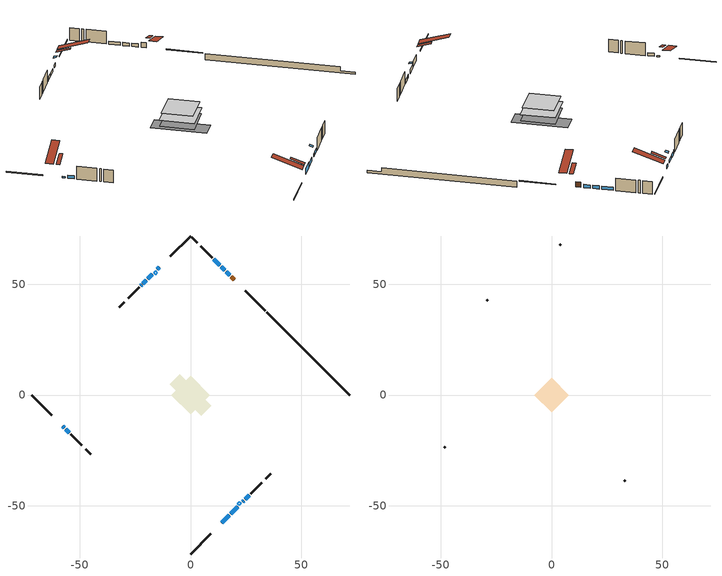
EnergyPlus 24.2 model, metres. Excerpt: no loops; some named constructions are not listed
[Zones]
conditioned space
 floor outside (Floor1 construction): -0.96,0 0,0.96 0.96,0 0,-0.96 z1.53
 floor outside (Floor2 construction): -8.62,0 0,8.62 8.62,0 0,-8.62 z1.53
 floor adiabatic (AdiabaticFloorConstruction): -8.77,0 0,8.77 8.77,0 0,-8.77 z3.97
 floor foundation (Slab1 construction): -9.32,4.84 -4.84,9.32 9.32,-4.84 4.84,-9.32 z-0.91
 wall outside (RimJoist1 construction): 0,-71.72 9.14,-62.58 / -71.72,0 -62.58,-9.14 / 0,71.72 -9.14,62.58 / 33.78,37.94 24.64,47.08 z1.53:1.83
 wall outside (AdiabaticWallConstruction 1): 19.71,52.01 18.42,53.3 z1.53:3.56
 wall outside (AdiabaticWallConstruction): 17.76,53.96 16.14,55.57 / -14.07,57.65 -15.05,56.67 / -56.34,-15.37 -54.73,-16.99 / 23.47,-48.24 23.96,-47.76 / 24.62,-47.1 26.56,-45.16 / 15.49,56.23 13.87,57.85 / 13.22,58.5 10.4,61.32 / -17.22,54.5 -19.38,52.34 / -20.04,51.68 -21.44,50.27 / -22.1,49.62 -22.46,49.26 z1.53:2.75; 14.07,-57.65 17.52,-54.2 z1.53:3.66; 18.18,-53.54 21.3,-50.42 z1.53:2.98; -57.65,-14.07 -57,-14.72 z1.53:1.99
 wall outside (Wall1 construction): 27.21,-44.51 32.23,-39.49 / -54.07,-17.65 -49.05,-22.67 / -23.12,48.6 -28.14,43.58 / 9.74,61.98 4.72,67 z1.53:6.41
 wall outside (Wall3 construction): 33.97,-37.75 36.3,-35.42 / -47.32,-24.4 -44.99,-26.73 / -29.87,41.85 -32.2,39.51 / 2.99,68.73 0.66,71.06 z1.53:6.41
 wall foundation (FoundationWall1 construction): 34.43,37.29,-0.91 34.43,37.29,1.53 67.99,3.73,1.53 67.99,3.73,0.04 71.72,0,0.04 71.72,0,-0.91
 window (WindowConstruction): 17.76,53.96 16.15,55.57 z1.53:2.75
 window (WindowConstruction 6): -14.07,57.65 -15.05,56.67 z1.53:2.75
 window (WindowConstruction 7): 14.07,-57.65 17.52,-54.2 z1.53:3.66
 window (WindowConstruction 8): 18.18,-53.54 21.3,-50.42 z1.53:2.98
 window (WindowConstruction 9): -57.65,-14.07 -57,-14.72 z1.53:1.99
 window (WindowConstruction 10): -56.34,-15.37 -54.73,-16.99 z1.53:2.75
 window (WindowConstruction 11): 23.47,-48.24 23.96,-47.76 z1.53:2.75
 window (WindowConstruction 12): 24.62,-47.1 26.56,-45.16 z1.53:2.75
 window (WindowConstruction 1): 15.49,56.23 13.87,57.85 z1.53:2.75
 window (WindowConstruction 2): 13.21,58.5 10.4,61.32 z1.53:2.75
 window (WindowConstruction 3): -17.22,54.5 -19.38,52.34 z1.53:2.75
 window (WindowConstruction 4): -20.04,51.68 -21.44,50.28 z1.53:2.75
 window (WindowConstruction 5): -22.1,49.62 -22.46,49.26 z1.53:2.75
 door (Door): 19.71,52.01 18.42,53.3 z1.53:3.56
 ceiling adiabatic (AdiabaticFloorConstruction): 0,-8.77 8.77,0 0,8.77 -8.77,0 z3.97
 roof outside (Roof2 construction): 13.41,-58.3,6.41 9.84,-54.73,8.09 8.89,-55.67,8.09 12.47,-59.25,6.41; -58.3,-13.41,6.41 -54.73,-9.84,8.09 -55.67,-8.89,8.09 -59.25,-12.47,6.41; -13.41,58.3,6.41 -9.84,54.73,8.09 -8.89,55.67,8.09 -12.47,59.25,6.41; 20.36,51.36,6.41 16.79,47.78,8.09 17.73,46.84,8.09 21.3,50.41,6.41
 roof outside (AdiabaticRoofConstruction): -16.57,55.15,6.41 -15.75,54.33,6.79 -14.88,55.2,6.79 -15.7,56.02,6.41; 22.82,-48.9,6.41 22,-48.08,6.79 21.14,-48.95,6.79 21.96,-49.76,6.41
 skylight (SkylightConstruction): -16.57,55.15,6.41 -15.75,54.34,6.79 -14.89,55.2,6.79 -15.7,56.02,6.41
 skylight (SkylightConstruction 1): 22.82,-48.9,6.41 22,-48.08,6.79 21.14,-48.94,6.79 21.96,-49.76,6.41
attic - vented
 floor to conditioned space (Floor3 construction Reversed): -7.87,0 0,7.87 7.87,0 0,-7.87 z6.41
 wall outside (Wall2 construction): 32.89,-38.83 33.31,-38.41 / -48.39,-23.33 -47.97,-23.74 / -28.8,42.92 -29.21,42.5 / 4.07,67.65 3.65,68.07 z1.53:6.41
 roof outside (Roof1 construction): 11.81,-59.9,6.41 4.14,-52.23,10.02 2.12,-54.25,10.02 9.79,-61.93,6.41; -59.9,-11.81,6.41 -52.23,-4.14,10.02 -54.25,-2.12,10.02 -61.93,-9.79,6.41; -11.81,59.9,6.41 -4.14,52.23,10.02 -2.12,54.25,10.02 -9.79,61.93,6.41; 21.96,49.76,6.41 14.29,42.08,10.02 16.31,40.06,10.02 23.98,47.73,6.41
[Material] Roughness=Rough; Thermal Absorptance=0.9
Name | Thickness {m} | Conductivity {W/m-K} | Density {kg/m3} | Specific Heat {J/kg-K} | Solar Absorptance | Visible Absorptance
ceiling loosefill ins | 0.254 | 0.0480833 | 16.02 | 1046.75 | 0.7 | 0.7
ceiling stud and cavity | 0.1397 | 0.251862 | 65.682 | 1177.47 | 0.7 | 0.7
gypsum board | 0.0127 | 0.160291 | 801 | 837.4 | 0.6 | 0.6
[Construction]
Floor3 construction: ceiling loosefill ins, ceiling stud and cavity, gypsum board
[EnergyManagementSystem:OutputVariable] Type of Data in Variable=Summed; Update Frequency=ZoneTimestep; Units=J
Name | EMS Variable | EMS Program or Subroutine
Energy Management System Output Variable 25 | loads_clg_roofs | component_loads_program
Energy Management System Output Variable 26 | loads_clg_ceilings | component_loads_program
Energy Management System Output Variable 27 | loads_clg_walls | component_loads_program
Energy Management System Output Variable 28 | loads_clg_rim_joists | component_loads_program
Energy Management System Output Variable 29 | loads_clg_foundation_walls | component_loads_program
Energy Management System Output Variable 30 | loads_clg_doors | component_loads_program
Energy Management System Output Variable 31 | loads_clg_windows_conduction | component_loads_program
Energy Management System Output Variable 32 | loads_clg_windows_solar | component_loads_program
Energy Management System Output Variable 33 | loads_clg_skylights_conduction | component_loads_program
Energy Management System Output Variable 34 | loads_clg_skylights_solar | component_loads_program
Energy Management System Output Variable 35 | loads_clg_floors | component_loads_program
Energy Management System Output Variable 36 | loads_clg_slabs | component_loads_program
Energy Management System Output Variable 37 | loads_clg_internal_mass | component_loads_program
Energy Management System Output Variable 38 | loads_clg_infil | component_loads_program
Energy Management System Output Variable 39 | loads_clg_natvent | component_loads_program
Energy Management System Output Variable 40 | loads_clg_mechvent | component_loads_program
Energy Management System Output Variable 41 | loads_clg_whf | component_loads_program
Energy Management System Output Variable 42 | loads_clg_ducts | component_loads_program
Energy Management System Output Variable 43 | loads_clg_intgains | component_loads_program
Energy Management System Output Variable 44 | loads_clg_lighting | component_loads_program
Energy Management System Output Variable 45 | loads_htg_tot | total_loads_program
Energy Management System Output Variable 46 | loads_clg_tot | total_loads_program
[Schedule:Day:Interval]
interior lighting schedule day: No, 01:00, 0.108182, 04:00, 0.0901515, 05:00, 0.0991667, 06:00, 0.162273, 07:00, 0.270455, 08:00, 0.342576, 10:00, 0.369621, 11:00, 0.351591, 12:00, 0.333561, 13:00, 0.324545, 14:00, 0.31553, 15:00, 0.333561, 16:00, 0.369621, 17:00, 0.450758, 18:00, 0.585985, 19:00, 0.775303, 20:00, 0.955606, 21:00, 0.991667, 22:00, 0.712197, 23:00, 0.360606, 24:00, 0.162273
interior lighting schedule day 1: No, 01:00, 0.100909, 04:00, 0.0840909, 05:00, 0.0925, 06:00, 0.151364, 07:00, 0.252273, 08:00, 0.319545, 10:00, 0.344773, 11:00, 0.327955, 12:00, 0.311136, 13:00, 0.302727, 14:00, 0.294318, 15:00, 0.311136, 16:00, 0.344773, 17:00, 0.420455, 18:00, 0.546591, 19:00, 0.723182, 20:00, 0.891364, 21:00, 0.925, 22:00, 0.664318, 23:00, 0.336364, 24:00, 0.151364
interior lighting schedule day 2: No, 01:00, 0.0927273, 04:00, 0.0772727, 05:00, 0.085, 06:00, 0.139091, 07:00, 0.231818, 08:00, 0.293636, 10:00, 0.316818, 11:00, 0.301364, 12:00, 0.285909, 13:00, 0.278182, 14:00, 0.270455, 15:00, 0.285909, 16:00, 0.316818, 17:00, 0.386364, 18:00, 0.502273, 19:00, 0.664545, 20:00, 0.819091, 21:00, 0.85, 22:00, 0.610455, 23:00, 0.309091, 24:00, 0.139091
interior lighting schedule day 3: No, 01:00, 0.0845455, 04:00, 0.0704545, 05:00, 0.0775, 06:00, 0.126818, 07:00, 0.211364, 08:00, 0.267727, 10:00, 0.288864, 11:00, 0.274773, 12:00, 0.260682, 13:00, 0.253636, 14:00, 0.246591, 15:00, 0.260682, 16:00, 0.288864, 17:00, 0.352273, 18:00, 0.457955, 19:00, 0.605909, 20:00, 0.746818, 21:00, 0.775, 22:00, 0.556591, 23:00, 0.281818, 24:00, 0.126818
interior lighting schedule day 4: No, 01:00, 0.0763636, 04:00, 0.0636364, 05:00, 0.07, 06:00, 0.114545, 07:00, 0.190909, 08:00, 0.241818, 10:00, 0.260909, 11:00, 0.248182, 12:00, 0.235455, 13:00, 0.229091, 14:00, 0.222727, 15:00, 0.235455, 16:00, 0.260909, 17:00, 0.318182, 18:00, 0.413636, 19:00, 0.547273, 20:00, 0.674545, 21:00, 0.7, 22:00, 0.502727, 23:00, 0.254545, 24:00, 0.114545
interior lighting schedule day 5: No, 01:00, 0.0727273, 04:00, 0.0606061, 05:00, 0.0666667, 06:00, 0.109091, 07:00, 0.181818, 08:00, 0.230303, 10:00, 0.248485, 11:00, 0.236364, 12:00, 0.224242, 13:00, 0.218182, 14:00, 0.212121, 15:00, 0.224242, 16:00, 0.248485, 17:00, 0.30303, 18:00, 0.393939, 19:00, 0.521212, 20:00, 0.642424, 21:00, 0.666667, 22:00, 0.478788, 23:00, 0.242424, 24:00, 0.109091
interior lighting schedule day 6: No, 01:00, 0.0745455, 04:00, 0.0621212, 05:00, 0.0683333, 06:00, 0.111818, 07:00, 0.186364, 08:00, 0.236061, 10:00, 0.254697, 11:00, 0.242273, 12:00, 0.229848, 13:00, 0.223636, 14:00, 0.217424, 15:00, 0.229848, 16:00, 0.254697, 17:00, 0.310606, 18:00, 0.403788, 19:00, 0.534242, 20:00, 0.658485, 21:00, 0.683333, 22:00, 0.490758, 23:00, 0.248485, 24:00, 0.111818
interior lighting schedule day 7: No, 01:00, 0.08, 04:00, 0.0666667, 05:00, 0.0733333, 06:00, 0.12, 07:00, 0.2, 08:00, 0.253333, 10:00, 0.273333, 11:00, 0.26, 12:00, 0.246667, 13:00, 0.24, 14:00, 0.233333, 15:00, 0.246667, 16:00, 0.273333, 17:00, 0.333333, 18:00, 0.433333, 19:00, 0.573333, 20:00, 0.706667, 21:00, 0.733333, 22:00, 0.526667, 23:00, 0.266667, 24:00, 0.12
interior lighting schedule day 8: No, 01:00, 0.0890909, 04:00, 0.0742424, 05:00, 0.0816667, 06:00, 0.133636, 07:00, 0.222727, 08:00, 0.282121, 10:00, 0.304394, 11:00, 0.289545, 12:00, 0.274697, 13:00, 0.267273, 14:00, 0.259848, 15:00, 0.274697, 16:00, 0.304394, 17:00, 0.371212, 18:00, 0.482576, 19:00, 0.638485, 20:00, 0.78697, 21:00, 0.816667, 22:00, 0.586515, 23:00, 0.29697, 24:00, 0.133636
interior lighting schedule day 9: No, 01:00, 0.0972727, 04:00, 0.0810606, 05:00, 0.0891667, 06:00, 0.145909, 07:00, 0.243182, 08:00, 0.30803, 10:00, 0.332348, 11:00, 0.316136, 12:00, 0.299924, 13:00, 0.291818, 14:00, 0.283712, 15:00, 0.299924, 16:00, 0.332348, 17:00, 0.405303, 18:00, 0.526894, 19:00, 0.697121, 20:00, 0.859242, 21:00, 0.891667, 22:00, 0.640379, 23:00, 0.324242, 24:00, 0.145909
interior lighting schedule day 10: No, 01:00, 0.105455, 04:00, 0.0878788, 05:00, 0.0966667, 06:00, 0.158182, 07:00, 0.263636, 08:00, 0.333939, 10:00, 0.360303, 11:00, 0.342727, 12:00, 0.325152, 13:00, 0.316364, 14:00, 0.307576, 15:00, 0.325152, 16:00, 0.360303, 17:00, 0.439394, 18:00, 0.571212, 19:00, 0.755758, 20:00, 0.931515, 21:00, 0.966667, 22:00, 0.694242, 23:00, 0.351515, 24:00, 0.158182
interior lighting schedule day 11: No, 01:00, 0.109091, 04:00, 0.0909091, 05:00, 0.1, 06:00, 0.163636, 07:00, 0.272727, 08:00, 0.345455, 10:00, 0.372727, 11:00, 0.354545, 12:00, 0.336364, 13:00, 0.327273, 14:00, 0.318182, 15:00, 0.336364, 16:00, 0.372727, 17:00, 0.454545, 18:00, 0.590909, 19:00, 0.781818, 20:00, 0.963636, 21:00, 1, 22:00, 0.718182, 23:00, 0.363636, 24:00, 0.163636
interior lighting schedule default day; occupants schedule default day; clothes dryer schedule default day; cooking range schedule default day; mech vent bath fan 0 schedule default day; mech vent bath fan 1 schedule default day; misc plug loads schedule default day; general water use schedule default day; heating setpoint default day; cooling setpoint default day; clothes dryer exhaust 0 schedule default day; cooling season schedule day; cooling season schedule day 2; cooling season schedule default day; exterior lighting schedule default day; natural vent schedule default day: No, 24:00, 0
occupants schedule day: No, 05:00, 0.426829, 06:00, 0.719512, 07:00, 1, 08:00, 0.670732, 09:00, 0.329268, 14:00, 0.170732, 15:00, 0.231707, 16:00, 0.329268, 17:00, 0.5, 18:00, 0.670732, 19:00, 0.829268, 21:00, 1, 22:00, 0.853659, 23:00, 0.646341, 24:00, 0.426829
clothes dryer schedule day; clothes dryer exhaust 0 schedule day: No, 01:00, 0.123457, 02:00, 0.0740741, 03:00, 0.0493827, 04:00, 0.0246914, 05:00, 0.0493827, 06:00, 0.0740741, 07:00, 0.197531, 08:00, 0.395062, 09:00, 0.592593, 10:00, 0.839506, 11:00, 0.962963, 12:00, 1, 13:00, 0.91358, 14:00, 0.82716, 15:00, 0.716049, 16:00, 0.753086, 17:00, 0.679012, 18:00, 0.666667, 20:00, 0.62963, 21:00, 0.641975, 22:00, 0.666667, 23:00, 0.54321, 24:00, 0.296296
cooking range schedule day: No, 05:00, 0.0597015, 06:00, 0.11194, 07:00, 0.171642, 08:00, 0.291045, 11:00, 0.343284, 12:00, 0.402985, 13:00, 0.462687, 14:00, 0.343284, 15:00, 0.291045, 16:00, 0.402985, 17:00, 0.567164, 18:00, 1, 19:00, 0.850746, 20:00, 0.432836, 21:00, 0.291045, 22:00, 0.231343, 23:00, 0.171642, 24:00, 0.11194
mech vent bath fan 0 schedule day; mech vent bath fan 1 schedule day: No, 07:00, 0, 15:00, 1, 24:00, 0
misc plug loads schedule day: No, 06:00, 0.705882, 07:00, 0.745098, 08:00, 0.803922, 15:00, 0.823529, 16:00, 0.862745, 17:00, 0.921569, 18:00, 0.980392, 19:00, 1, 20:00, 0.980392, 21:00, 0.941176, 22:00, 0.862745, 23:00, 0.784314, 24:00, 0.72549
general water use schedule day: No, 01:00, 0.315068, 03:00, 0.287671, 04:00, 0.342466, 05:00, 0.369863, 06:00, 0.520548, 07:00, 0.60274, 08:00, 0.534247, 10:00, 0.506849, 11:00, 0.465753, 14:00, 0.479452, 15:00, 0.534247, 16:00, 0.589041, 17:00, 0.69863, 18:00, 0.876712, 19:00, 0.890411, 20:00, 0.986301, 21:00, 1, 22:00, 0.863014, 23:00, 0.616438, 24:00, 0.465753
heating setpoint day: No, 07:00, 18, 23:00, 21, 24:00, 18
cooling setpoint day: No, 24:00, 25
cooling season schedule day 1: No, 24:00, 1
exterior lighting schedule day: No, 01:00, 0.566667, 03:00, 0.524167, 05:00, 0.495833, 06:00, 0.5525, 07:00, 0.623333, 08:00, 0.580833, 09:00, 0.439167, 10:00, 0.354167, 12:00, 0.34, 13:00, 0.354167, 14:00, 0.396667, 15:00, 0.425, 16:00, 0.495833, 17:00, 0.623333, 18:00, 0.793333, 19:00, 0.906667, 20:00, 0.963333, 21:00, 0.991667, 22:00, 0.920833, 23:00, 0.793333, 24:00, 0.665833
exterior lighting schedule day 1: No, 01:00, 0.528571, 03:00, 0.488929, 05:00, 0.4625, 06:00, 0.515357, 07:00, 0.581429, 08:00, 0.541786, 09:00, 0.409643, 10:00, 0.330357, 12:00, 0.317143, 13:00, 0.330357, 14:00, 0.37, 15:00, 0.396429, 16:00, 0.4625, 17:00, 0.581429, 18:00, 0.74, 19:00, 0.845714, 20:00, 0.898571, 21:00, 0.925, 22:00, 0.858929, 23:00, 0.74, 24:00, 0.621071
exterior lighting schedule day 10: No, 01:00, 0.552381, 03:00, 0.510952, 05:00, 0.483333, 06:00, 0.538571, 07:00, 0.607619, 08:00, 0.56619, 09:00, 0.428095, 10:00, 0.345238, 12:00, 0.331429, 13:00, 0.345238, 14:00, 0.386667, 15:00, 0.414286, 16:00, 0.483333, 17:00, 0.607619, 18:00, 0.773333, 19:00, 0.88381, 20:00, 0.939048, 21:00, 0.966667, 22:00, 0.897619, 23:00, 0.773333, 24:00, 0.649048
exterior lighting schedule day 11: No, 01:00, 0.571429, 03:00, 0.528571, 05:00, 0.5, 06:00, 0.557143, 07:00, 0.628571, 08:00, 0.585714, 09:00, 0.442857, 10:00, 0.357143, 12:00, 0.342857, 13:00, 0.357143, 14:00, 0.4, 15:00, 0.428571, 16:00, 0.5, 17:00, 0.628571, 18:00, 0.8, 19:00, 0.914286, 20:00, 0.971429, 21:00, 1, 22:00, 0.928571, 23:00, 0.8, 24:00, 0.671429
exterior lighting schedule day 2: No, 01:00, 0.485714, 03:00, 0.449286, 05:00, 0.425, 06:00, 0.473571, 07:00, 0.534286, 08:00, 0.497857, 09:00, 0.376429, 10:00, 0.303571, 12:00, 0.291429, 13:00, 0.303571, 14:00, 0.34, 15:00, 0.364286, 16:00, 0.425, 17:00, 0.534286, 18:00, 0.68, 19:00, 0.777143, 20:00, 0.825714, 21:00, 0.85, 22:00, 0.789286, 23:00, 0.68, 24:00, 0.570714
exterior lighting schedule day 3: No, 01:00, 0.442857, 03:00, 0.409643, 05:00, 0.3875, 06:00, 0.431786, 07:00, 0.487143, 08:00, 0.453929, 09:00, 0.343214, 10:00, 0.276786, 12:00, 0.265714, 13:00, 0.276786, 14:00, 0.31, 15:00, 0.332143, 16:00, 0.3875, 17:00, 0.487143, 18:00, 0.62, 19:00, 0.708571, 20:00, 0.752857, 21:00, 0.775, 22:00, 0.719643, 23:00, 0.62, 24:00, 0.520357
exterior lighting schedule day 4: No, 01:00, 0.4, 03:00, 0.37, 05:00, 0.35, 06:00, 0.39, 07:00, 0.44, 08:00, 0.41, 09:00, 0.31, 10:00, 0.25, 12:00, 0.24, 13:00, 0.25, 14:00, 0.28, 15:00, 0.3, 16:00, 0.35, 17:00, 0.44, 18:00, 0.56, 19:00, 0.64, 20:00, 0.68, 21:00, 0.7, 22:00, 0.65, 23:00, 0.56, 24:00, 0.47
exterior lighting schedule day 5: No, 01:00, 0.380952, 03:00, 0.352381, 05:00, 0.333333, 06:00, 0.371429, 07:00, 0.419048, 08:00, 0.390476, 09:00, 0.295238, 10:00, 0.238095, 12:00, 0.228571, 13:00, 0.238095, 14:00, 0.266667, 15:00, 0.285714, 16:00, 0.333333, 17:00, 0.419048, 18:00, 0.533333, 19:00, 0.609524, 20:00, 0.647619, 21:00, 0.666667, 22:00, 0.619048, 23:00, 0.533333, 24:00, 0.447619
exterior lighting schedule day 6: No, 01:00, 0.390476, 03:00, 0.36119, 05:00, 0.341667, 06:00, 0.380714, 07:00, 0.429524, 08:00, 0.400238, 09:00, 0.302619, 10:00, 0.244048, 12:00, 0.234286, 13:00, 0.244048, 14:00, 0.273333, 15:00, 0.292857, 16:00, 0.341667, 17:00, 0.429524, 18:00, 0.546667, 19:00, 0.624762, 20:00, 0.66381, 21:00, 0.683333, 22:00, 0.634524, 23:00, 0.546667, 24:00, 0.45881
exterior lighting schedule day 7: No, 01:00, 0.419048, 03:00, 0.387619, 05:00, 0.366667, 06:00, 0.408571, 07:00, 0.460952, 08:00, 0.429524, 09:00, 0.324762, 10:00, 0.261905, 12:00, 0.251429, 13:00, 0.261905, 14:00, 0.293333, 15:00, 0.314286, 16:00, 0.366667, 17:00, 0.460952, 18:00, 0.586667, 19:00, 0.670476, 20:00, 0.712381, 21:00, 0.733333, 22:00, 0.680952, 23:00, 0.586667, 24:00, 0.492381
exterior lighting schedule day 8: No, 01:00, 0.466667, 03:00, 0.431667, 05:00, 0.408333, 06:00, 0.455, 07:00, 0.513333, 08:00, 0.478333, 09:00, 0.361667, 10:00, 0.291667, 12:00, 0.28, 13:00, 0.291667, 14:00, 0.326667, 15:00, 0.35, 16:00, 0.408333, 17:00, 0.513333, 18:00, 0.653333, 19:00, 0.746667, 20:00, 0.793333, 21:00, 0.816667, 22:00, 0.758333, 23:00, 0.653333, 24:00, 0.548333
exterior lighting schedule day 9: No, 01:00, 0.509524, 03:00, 0.47131, 05:00, 0.445833, 06:00, 0.496786, 07:00, 0.560476, 08:00, 0.522262, 09:00, 0.394881, 10:00, 0.318452, 12:00, 0.305714, 13:00, 0.318452, 14:00, 0.356667, 15:00, 0.382143, 16:00, 0.445833, 17:00, 0.560476, 18:00, 0.713333, 19:00, 0.815238, 20:00, 0.86619, 21:00, 0.891667, 22:00, 0.827976, 23:00, 0.713333, 24:00, 0.59869
[Schedule:Week:Daily]
heating setpoint Week Rule - Jan1-Dec31: heating setpoint day, heating setpoint day, heating setpoint day, heating setpoint day, heating setpoint day, heating setpoint day, heating setpoint day, heating setpoint default day, heating setpoint default day, heating setpoint default day, heating setpoint default day, heating setpoint default day
cooling setpoint Week Rule - Jan1-Dec31: cooling setpoint day, cooling setpoint day, cooling setpoint day, cooling setpoint day, cooling setpoint day, cooling setpoint day, cooling setpoint day, cooling setpoint default day, cooling setpoint default day, cooling setpoint default day, cooling setpoint default day, cooling setpoint default day
clothes dryer exhaust 0 schedule Week Rule - Jan1-Dec31: clothes dryer exhaust 0 schedule day, clothes dryer exhaust 0 schedule day, clothes dryer exhaust 0 schedule day, clothes dryer exhaust 0 schedule day, clothes dryer exhaust 0 schedule day, clothes dryer exhaust 0 schedule day, clothes dryer exhaust 0 schedule day, clothes dryer exhaust 0 schedule default day, clothes dryer exhaust 0 schedule default day, clothes dryer exhaust 0 schedule default day, clothes dryer exhaust 0 schedule default day, clothes dryer exhaust 0 schedule default day
cooling season schedule Week Rule - Jan1-May26: cooling season schedule day, cooling season schedule day, cooling season schedule day, cooling season schedule day, cooling season schedule day, cooling season schedule day, cooling season schedule day, cooling season schedule default day, cooling season schedule default day, cooling season schedule default day, cooling season schedule default day, cooling season schedule default day
cooling season schedule Week Rule - May27-Jun2: cooling season schedule day, cooling season schedule day, cooling season schedule day, cooling season schedule day, cooling season schedule day, cooling season schedule day 1, cooling season schedule day 1, cooling season schedule default day, cooling season schedule default day, cooling season schedule default day, cooling season schedule default day, cooling season schedule default day
cooling season schedule Week Rule - Jun3-Aug25: cooling season schedule day 1, cooling season schedule day 1, cooling season schedule day 1, cooling season schedule day 1, cooling season schedule day 1, cooling season schedule day 1, cooling season schedule day 1, cooling season schedule default day, cooling season schedule default day, cooling season schedule default day, cooling season schedule default day, cooling season schedule default day
cooling season schedule Week Rule - Aug26-Sep1: cooling season schedule day 1, cooling season schedule day 1, cooling season schedule day 1, cooling season schedule day 1, cooling season schedule day 1, cooling season schedule day 1, cooling season schedule day 2, cooling season schedule default day, cooling season schedule default day, cooling season schedule default day, cooling season schedule default day, cooling season schedule default day
cooling season schedule Week Rule - Sep2-Dec31: cooling season schedule day 2, cooling season schedule day 2, cooling season schedule day 2, cooling season schedule day 2, cooling season schedule day 2, cooling season schedule day 2, cooling season schedule day 2, cooling season schedule default day, cooling season schedule default day, cooling season schedule default day, cooling season schedule default day, cooling season schedule default day
exterior lighting schedule Week Rule - Aug26-Sep1: exterior lighting schedule day 7, exterior lighting schedule day 7, exterior lighting schedule day 7, exterior lighting schedule day 7, exterior lighting schedule day 7, exterior lighting schedule day 7, exterior lighting schedule day 8, exterior lighting schedule default day, exterior lighting schedule default day, exterior lighting schedule default day, exterior lighting schedule default day, exterior lighting schedule default day
exterior lighting schedule Week Rule - Sep2-Sep29: exterior lighting schedule day 8, exterior lighting schedule day 8, exterior lighting schedule day 8, exterior lighting schedule day 8, exterior lighting schedule day 8, exterior lighting schedule day 8, exterior lighting schedule day 8, exterior lighting schedule default day, exterior lighting schedule default day, exterior lighting schedule default day, exterior lighting schedule default day, exterior lighting schedule default day
exterior lighting schedule Week Rule - Sep30-Oct6: exterior lighting schedule day 8, exterior lighting schedule day 9, exterior lighting schedule day 9, exterior lighting schedule day 9, exterior lighting schedule day 9, exterior lighting schedule day 9, exterior lighting schedule day 9, exterior lighting schedule default day, exterior lighting schedule default day, exterior lighting schedule default day, exterior lighting schedule default day, exterior lighting schedule default day
exterior lighting schedule Week Rule - Oct7-Oct27: exterior lighting schedule day 9, exterior lighting schedule day 9, exterior lighting schedule day 9, exterior lighting schedule day 9, exterior lighting schedule day 9, exterior lighting schedule day 9, exterior lighting schedule day 9, exterior lighting schedule default day, exterior lighting schedule default day, exterior lighting schedule default day, exterior lighting schedule default day, exterior lighting schedule default day
exterior lighting schedule Week Rule - Oct28-Nov3: exterior lighting schedule day 9, exterior lighting schedule day 9, exterior lighting schedule day 9, exterior lighting schedule day 9, exterior lighting schedule day 10, exterior lighting schedule day 10, exterior lighting schedule day 10, exterior lighting schedule default day, exterior lighting schedule default day, exterior lighting schedule default day, exterior lighting schedule default day, exterior lighting schedule default day
exterior lighting schedule Week Rule - Nov4-Nov24: exterior lighting schedule day 10, exterior lighting schedule day 10, exterior lighting schedule day 10, exterior lighting schedule day 10, exterior lighting schedule day 10, exterior lighting schedule day 10, exterior lighting schedule day 10, exterior lighting schedule default day, exterior lighting schedule default day, exterior lighting schedule default day, exterior lighting schedule default day, exterior lighting schedule default day
exterior lighting schedule Week Rule - Nov25-Dec1: exterior lighting schedule day 10, exterior lighting schedule day 10, exterior lighting schedule day 10, exterior lighting schedule day 10, exterior lighting schedule day 10, exterior lighting schedule day 10, exterior lighting schedule day 11, exterior lighting schedule default day, exterior lighting schedule default day, exterior lighting schedule default day, exterior lighting schedule default day, exterior lighting schedule default day
exterior lighting schedule Week Rule - Dec2-Dec31: exterior lighting schedule day 11, exterior lighting schedule day 11, exterior lighting schedule day 11, exterior lighting schedule day 11, exterior lighting schedule day 11, exterior lighting schedule day 11, exterior lighting schedule day 11, exterior lighting schedule default day, exterior lighting schedule default day, exterior lighting schedule default day, exterior lighting schedule default day, exterior lighting schedule default day
natural vent schedule Week Rule - Jan1-Dec31: natural vent schedule default day, natural vent schedule default day, natural vent schedule default day, natural vent schedule default day, natural vent schedule default day, natural vent schedule default day, natural vent schedule default day, natural vent schedule default day, natural vent schedule default day, natural vent schedule default day, natural vent schedule default day, natural vent schedule default day
[Schedule:Year]
heating setpoint: heating setpoint Week Rule - Jan1-Dec31, 1, 1, 12, 31
cooling setpoint: cooling setpoint Week Rule - Jan1-Dec31, 1, 1, 12, 31
clothes dryer exhaust 0 schedule: clothes dryer exhaust 0 schedule Week Rule - Jan1-Dec31, 1, 1, 12, 31
cooling season schedule: cooling season schedule Week Rule - Jan1-May26, 1, 1, 5, 26, cooling season schedule Week Rule - May27-Jun2, 5, 27, 6, 2, cooling season schedule Week Rule - Jun3-Aug25, 6, 3, 8, 25, cooling season schedule Week Rule - Aug26-Sep1, 8, 26, 9, 1, cooling season schedule Week Rule - Sep2-Dec31, 9, 2, 12, 31
natural vent schedule: natural vent schedule Week Rule - Jan1-Dec31, 1, 1, 12, 31
